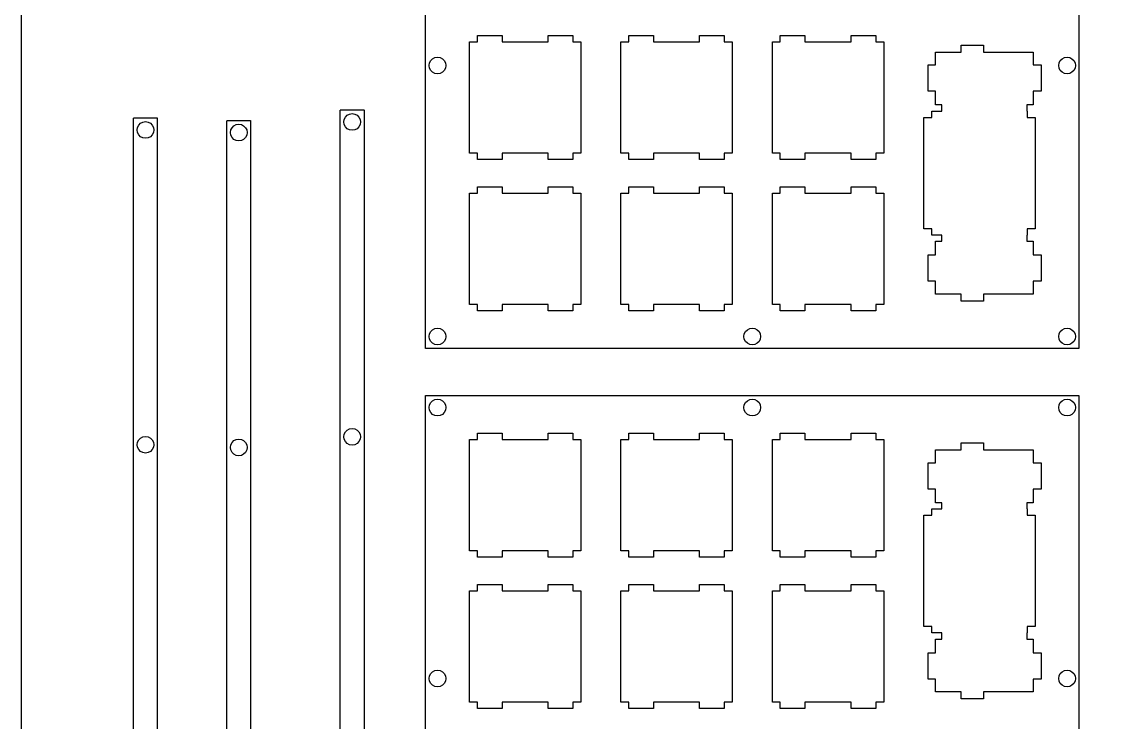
# Model space of a CAD drawing. Header units: inches. Extents: x 1582 to 2232, y 464 to 864.
# Drawn here: x 1732.9 to 1869.1, y 570.5 to 658.6 of the extents above; entities that cross this region are included whole.
import ezdxf

# ---------------------------------------------------------------- set-up
doc = ezdxf.new("R2010")
doc.units = ezdxf.units.IN
doc.header["$MEASUREMENT"] = 0

msp = doc.modelspace()

# ---------------------------------------------------------------- linework, layer by layer
at = {"color": 0}
for p, q in [((1783.75, 617.55), (1783.75, 756.9)), ((1865.95, 756.9), (1865.95, 617.55)), ((1790.28, 656.12), (1790.28, 656.92)), ((1790.28, 656.92), (1793.38, 656.92)), ((1793.38, 656.92), (1793.38, 656.12)), ((1799.18, 656.12), (1799.18, 656.92)), ((1799.18, 656.92), (1802.28, 656.92)), ((1802.28, 656.92), (1802.28, 656.12)), ((1809.33, 656.12), (1809.33, 656.92)), ((1809.33, 656.92), (1812.43, 656.92)), ((1812.43, 656.92), (1812.43, 656.12)), ((1818.23, 656.12), (1818.23, 656.92)), ((1818.23, 656.92), (1821.33, 656.92)), ((1821.33, 656.92), (1821.33, 656.12)), ((1828.38, 656.12), (1828.38, 656.92)), ((1828.38, 656.92), (1831.48, 656.92)), ((1831.48, 656.92), (1831.48, 656.12)), ((1837.28, 656.12), (1837.28, 656.92)), ((1837.28, 656.92), (1840.38, 656.92)), ((1840.38, 656.92), (1840.38, 656.12)), ((1789.28, 642.12), (1789.28, 656.12)), ((1789.28, 656.12), (1790.28, 656.12)), ((1793.38, 656.12), (1799.18, 656.12)), ((1802.28, 656.12), (1803.28, 656.12)), ((1803.28, 656.12), (1803.28, 642.12)), ((1808.33, 642.12), (1808.33, 656.12)), ((1808.33, 656.12), (1809.33, 656.12)), ((1812.43, 656.12), (1818.23, 656.12)), ((1821.33, 656.12), (1822.33, 656.12)), ((1822.33, 656.12), (1822.33, 642.12)), ((1827.38, 642.12), (1827.38, 656.12)), ((1827.38, 656.12), (1828.38, 656.12)), ((1831.48, 656.12), (1837.28, 656.12)), ((1840.38, 656.12), (1841.38, 656.12)), ((1841.38, 656.12), (1841.38, 642.12)), ((1851.13, 654.82), (1851.13, 655.7)), ((1851.13, 655.7), (1853.93, 655.7)), ((1853.93, 655.7), (1853.93, 654.82)), ((1784.25, 653.46), (1784.4, 653.75)), ((1784.4, 653.75), (1784.63, 653.99)), ((1784.63, 653.99), (1784.93, 654.13)), ((1784.93, 654.13), (1785.25, 654.19)), ((1785.25, 654.19), (1785.58, 654.13)), ((1785.58, 654.13), (1785.87, 653.99)), ((1785.87, 653.99), (1786.1, 653.75)), ((1786.1, 653.75), (1786.25, 653.46)), ((1847.9, 653.2), (1847.9, 654.82)), ((1847.9, 654.82), (1851.13, 654.82)), ((1853.93, 654.82), (1860.2, 654.82)), ((1860.2, 654.82), (1860.2, 653.2)), ((1863.45, 653.46), (1863.6, 653.75)), ((1863.6, 653.75), (1863.83, 653.99)), ((1863.83, 653.99), (1864.13, 654.13)), ((1864.13, 654.13), (1864.45, 654.19)), ((1864.45, 654.19), (1864.78, 654.13)), ((1864.78, 654.13), (1865.07, 653.99)), ((1865.07, 653.99), (1865.3, 653.75)), ((1865.3, 653.75), (1865.45, 653.46)), ((1784.2, 653.14), (1784.25, 653.46)), ((1784.25, 652.81), (1784.2, 653.14)), ((1784.4, 652.52), (1784.25, 652.81)), ((1784.63, 652.29), (1784.4, 652.52)), ((1786.1, 652.52), (1785.87, 652.29)), ((1786.25, 652.81), (1786.1, 652.52)), ((1786.25, 653.46), (1786.3, 653.14)), ((1786.3, 653.14), (1786.25, 652.81)), ((1846.98, 649.9), (1846.98, 653.2)), ((1846.98, 653.2), (1847.9, 653.2)), ((1860.2, 653.2), (1861.18, 653.2)), ((1861.18, 653.2), (1861.18, 649.9)), ((1863.4, 653.14), (1863.45, 653.46)), ((1863.45, 652.81), (1863.4, 653.14)), ((1863.6, 652.52), (1863.45, 652.81)), ((1863.83, 652.29), (1863.6, 652.52)), ((1865.3, 652.52), (1865.07, 652.29)), ((1865.45, 652.81), (1865.3, 652.52)), ((1865.45, 653.46), (1865.5, 653.14)), ((1865.5, 653.14), (1865.45, 652.81)), ((1784.93, 652.14), (1784.63, 652.29)), ((1785.25, 652.09), (1784.93, 652.14)), ((1785.58, 652.14), (1785.25, 652.09)), ((1785.87, 652.29), (1785.58, 652.14)), ((1864.13, 652.14), (1863.83, 652.29)), ((1864.45, 652.09), (1864.13, 652.14)), ((1864.78, 652.14), (1864.45, 652.09)), ((1865.07, 652.29), (1864.78, 652.14)), ((1847.9, 649.9), (1846.98, 649.9)), ((1847.9, 648.17), (1847.9, 649.9)), ((1861.18, 649.9), (1860.2, 649.9)), ((1860.2, 649.9), (1860.2, 648.17)), ((1773.03, 565.33), (1773.03, 647.53)), ((1773.91, 646.88), (1774.2, 647.03)), ((1774.2, 647.03), (1774.53, 647.08)), ((1774.53, 647.08), (1774.85, 647.03)), ((1774.85, 647.03), (1775.14, 646.88)), ((1847.43, 646.6), (1847.43, 647.4)), ((1847.43, 647.4), (1848.7, 647.4)), ((1848.7, 648.17), (1847.9, 648.17)), ((1848.7, 647.4), (1848.7, 648.17)), ((1860.2, 648.17), (1859.4, 648.17)), ((1859.4, 648.17), (1859.4, 647.4)), ((1859.4, 647.4), (1859.43, 647.4)), ((1859.43, 647.4), (1859.43, 646.6)), ((1747.02, 564.32), (1747.02, 646.52)), ((1747.52, 645.35), (1747.67, 645.64)), ((1747.67, 645.64), (1747.9, 645.87)), ((1747.9, 645.87), (1748.2, 646.02)), ((1748.2, 646.02), (1748.52, 646.07)), ((1748.52, 646.07), (1748.85, 646.02)), ((1748.85, 646.02), (1749.14, 645.87)), ((1749.14, 645.87), (1749.37, 645.64)), ((1749.37, 645.64), (1749.52, 645.35)), ((1758.75, 563.99), (1758.75, 646.19)), ((1759.64, 645.54), (1759.93, 645.69)), ((1759.93, 645.69), (1760.26, 645.74)), ((1760.26, 645.74), (1760.58, 645.69)), ((1760.58, 645.69), (1760.87, 645.54)), ((1773.48, 646.03), (1773.53, 646.36)), ((1773.53, 645.71), (1773.48, 646.03)), ((1773.53, 646.36), (1773.68, 646.65)), ((1773.68, 645.42), (1773.53, 645.71)), ((1773.68, 646.65), (1773.91, 646.88)), ((1775.14, 646.88), (1775.37, 646.65)), ((1775.37, 646.65), (1775.52, 646.36)), ((1775.52, 645.71), (1775.37, 645.42)), ((1775.52, 646.36), (1775.57, 646.03)), ((1775.57, 646.03), (1775.52, 645.71)), ((1846.43, 632.6), (1846.43, 646.6)), ((1846.43, 646.6), (1847.43, 646.6)), ((1859.43, 646.6), (1860.43, 646.6)), ((1860.43, 646.6), (1860.43, 632.6)), ((1747.47, 645.02), (1747.52, 645.35)), ((1747.52, 644.7), (1747.47, 645.02)), ((1747.67, 644.41), (1747.52, 644.7)), ((1747.9, 644.18), (1747.67, 644.41)), ((1749.37, 644.41), (1749.14, 644.18)), ((1749.52, 644.7), (1749.37, 644.41)), ((1749.52, 645.35), (1749.57, 645.02)), ((1749.57, 645.02), (1749.52, 644.7)), ((1759.21, 644.69), (1759.26, 645.02)), ((1759.26, 644.37), (1759.21, 644.69)), ((1759.26, 645.02), (1759.41, 645.31)), ((1759.41, 644.07), (1759.26, 644.37)), ((1759.41, 645.31), (1759.64, 645.54)), ((1760.87, 645.54), (1761.1, 645.31)), ((1761.1, 645.31), (1761.25, 645.02)), ((1761.25, 644.37), (1761.1, 644.07)), ((1761.25, 645.02), (1761.3, 644.69)), ((1761.3, 644.69), (1761.25, 644.37)), ((1773.91, 645.18), (1773.68, 645.42)), ((1774.2, 645.03), (1773.91, 645.18)), ((1774.53, 644.98), (1774.2, 645.03)), ((1774.85, 645.03), (1774.53, 644.98)), ((1775.14, 645.18), (1774.85, 645.03)), ((1775.37, 645.42), (1775.14, 645.18)), ((1748.2, 644.03), (1747.9, 644.18)), ((1748.52, 643.98), (1748.2, 644.03)), ((1748.85, 644.03), (1748.52, 643.98)), ((1749.14, 644.18), (1748.85, 644.03)), ((1759.64, 643.84), (1759.41, 644.07)), ((1759.93, 643.69), (1759.64, 643.84)), ((1760.26, 643.64), (1759.93, 643.69)), ((1760.58, 643.69), (1760.26, 643.64)), ((1760.87, 643.84), (1760.58, 643.69)), ((1761.1, 644.07), (1760.87, 643.84)), ((1790.28, 642.12), (1789.28, 642.12)), ((1790.28, 641.32), (1790.28, 642.12)), ((1799.18, 642.12), (1793.38, 642.12)), ((1793.38, 642.12), (1793.38, 641.32)), ((1799.18, 641.32), (1799.18, 642.12)), ((1803.28, 642.12), (1802.28, 642.12)), ((1802.28, 642.12), (1802.28, 641.32)), ((1809.33, 642.12), (1808.33, 642.12)), ((1809.33, 641.32), (1809.33, 642.12)), ((1818.23, 642.12), (1812.43, 642.12)), ((1812.43, 642.12), (1812.43, 641.32)), ((1818.23, 641.32), (1818.23, 642.12)), ((1822.33, 642.12), (1821.33, 642.12)), ((1821.33, 642.12), (1821.33, 641.32)), ((1828.38, 642.12), (1827.38, 642.12)), ((1828.38, 641.32), (1828.38, 642.12)), ((1837.28, 642.12), (1831.48, 642.12)), ((1831.48, 642.12), (1831.48, 641.32)), ((1837.28, 641.32), (1837.28, 642.12)), ((1841.38, 642.12), (1840.38, 642.12)), ((1840.38, 642.12), (1840.38, 641.32)), ((1793.38, 641.32), (1790.28, 641.32)), ((1802.28, 641.32), (1799.18, 641.32)), ((1812.43, 641.32), (1809.33, 641.32)), ((1821.33, 641.32), (1818.23, 641.32)), ((1831.48, 641.32), (1828.38, 641.32)), ((1840.38, 641.32), (1837.28, 641.32)), ((1790.28, 637.07), (1790.28, 637.87)), ((1790.28, 637.87), (1793.38, 637.87)), ((1793.38, 637.87), (1793.38, 637.07)), ((1799.18, 637.07), (1799.18, 637.87)), ((1799.18, 637.87), (1802.28, 637.87)), ((1802.28, 637.87), (1802.28, 637.07)), ((1809.33, 637.07), (1809.33, 637.87)), ((1809.33, 637.87), (1812.43, 637.87)), ((1812.43, 637.87), (1812.43, 637.07)), ((1818.23, 637.07), (1818.23, 637.87)), ((1818.23, 637.87), (1821.33, 637.87)), ((1821.33, 637.87), (1821.33, 637.07)), ((1828.38, 637.07), (1828.38, 637.87)), ((1828.38, 637.87), (1831.48, 637.87)), ((1831.48, 637.87), (1831.48, 637.07)), ((1837.28, 637.07), (1837.28, 637.87)), ((1837.28, 637.87), (1840.38, 637.87)), ((1840.38, 637.87), (1840.38, 637.07)), ((1789.28, 623.07), (1789.28, 637.07)), ((1789.28, 637.07), (1790.28, 637.07)), ((1793.38, 637.07), (1799.18, 637.07)), ((1802.28, 637.07), (1803.28, 637.07)), ((1803.28, 637.07), (1803.28, 623.07)), ((1808.33, 623.07), (1808.33, 637.07)), ((1808.33, 637.07), (1809.33, 637.07)), ((1812.43, 637.07), (1818.23, 637.07)), ((1821.33, 637.07), (1822.33, 637.07)), ((1822.33, 637.07), (1822.33, 623.07)), ((1827.38, 623.07), (1827.38, 637.07)), ((1827.38, 637.07), (1828.38, 637.07)), ((1831.48, 637.07), (1837.28, 637.07)), ((1840.38, 637.07), (1841.38, 637.07)), ((1841.38, 637.07), (1841.38, 623.07)), ((1847.43, 632.6), (1846.43, 632.6)), ((1847.43, 631.8), (1847.43, 632.6)), ((1860.43, 632.6), (1859.43, 632.6)), ((1859.43, 632.6), (1859.43, 631.8)), ((1848.7, 631.8), (1847.43, 631.8)), ((1847.9, 629.3), (1847.9, 631.02)), ((1847.9, 631.02), (1848.7, 631.02)), ((1848.7, 631.02), (1848.7, 631.8)), ((1859.43, 631.8), (1859.4, 631.8)), ((1859.4, 631.8), (1859.4, 631.02)), ((1859.4, 631.02), (1860.2, 631.02)), ((1860.2, 631.02), (1860.2, 629.3)), ((1846.98, 626), (1846.98, 629.3)), ((1846.98, 629.3), (1847.9, 629.3)), ((1860.2, 629.3), (1861.18, 629.3)), ((1861.18, 629.3), (1861.18, 626)), ((1847.9, 626), (1846.98, 626)), ((1847.9, 624.37), (1847.9, 626)), ((1861.18, 626), (1860.2, 626)), ((1860.2, 626), (1860.2, 624.37)), ((1851.13, 624.37), (1847.9, 624.37)), ((1851.13, 623.5), (1851.13, 624.37)), ((1860.2, 624.37), (1853.93, 624.37)), ((1853.93, 624.37), (1853.93, 623.5)), ((1790.28, 623.07), (1789.28, 623.07)), ((1790.28, 622.27), (1790.28, 623.07)), ((1799.18, 623.07), (1793.38, 623.07)), ((1793.38, 623.07), (1793.38, 622.27)), ((1799.18, 622.27), (1799.18, 623.07)), ((1803.28, 623.07), (1802.28, 623.07)), ((1802.28, 623.07), (1802.28, 622.27)), ((1809.33, 623.07), (1808.33, 623.07)), ((1809.33, 622.27), (1809.33, 623.07)), ((1818.23, 623.07), (1812.43, 623.07)), ((1812.43, 623.07), (1812.43, 622.27)), ((1818.23, 622.27), (1818.23, 623.07)), ((1822.33, 623.07), (1821.33, 623.07)), ((1821.33, 623.07), (1821.33, 622.27)), ((1828.38, 623.07), (1827.38, 623.07)), ((1828.38, 622.27), (1828.38, 623.07)), ((1837.28, 623.07), (1831.48, 623.07)), ((1831.48, 623.07), (1831.48, 622.27)), ((1837.28, 622.27), (1837.28, 623.07)), ((1841.38, 623.07), (1840.38, 623.07)), ((1840.38, 623.07), (1840.38, 622.27)), ((1853.93, 623.5), (1851.13, 623.5)), ((1793.38, 622.27), (1790.28, 622.27)), ((1802.28, 622.27), (1799.18, 622.27)), ((1812.43, 622.27), (1809.33, 622.27)), ((1821.33, 622.27), (1818.23, 622.27)), ((1831.48, 622.27), (1828.38, 622.27)), ((1840.38, 622.27), (1837.28, 622.27)), ((1784.4, 619.67), (1784.63, 619.9)), ((1784.63, 619.9), (1784.93, 620.05)), ((1784.93, 620.05), (1785.25, 620.1)), ((1785.25, 620.1), (1785.58, 620.05)), ((1785.58, 620.05), (1785.87, 619.9)), ((1785.87, 619.9), (1786.1, 619.67)), ((1824, 619.67), (1824.23, 619.9)), ((1824.23, 619.9), (1824.53, 620.05)), ((1824.53, 620.05), (1824.85, 620.1)), ((1824.85, 620.1), (1825.17, 620.05)), ((1825.17, 620.05), (1825.47, 619.9)), ((1825.47, 619.9), (1825.7, 619.67)), ((1863.6, 619.67), (1863.83, 619.9)), ((1863.83, 619.9), (1864.13, 620.05)), ((1864.13, 620.05), (1864.45, 620.1)), ((1864.45, 620.1), (1864.78, 620.05)), ((1864.78, 620.05), (1865.07, 619.9)), ((1865.07, 619.9), (1865.3, 619.67)), ((1784.2, 619.05), (1784.25, 619.37)), ((1784.25, 618.72), (1784.2, 619.05)), ((1784.25, 619.37), (1784.4, 619.67)), ((1784.4, 618.43), (1784.25, 618.72)), ((1784.63, 618.2), (1784.4, 618.43)), ((1786.1, 618.43), (1785.87, 618.2)), ((1786.1, 619.67), (1786.25, 619.37)), ((1786.25, 618.72), (1786.1, 618.43)), ((1786.25, 619.37), (1786.3, 619.05)), ((1786.3, 619.05), (1786.25, 618.72)), ((1823.8, 619.05), (1823.85, 619.37)), ((1823.85, 618.72), (1823.8, 619.05)), ((1823.85, 619.37), (1824, 619.67)), ((1824, 618.43), (1823.85, 618.72)), ((1824.23, 618.2), (1824, 618.43)), ((1825.7, 618.43), (1825.47, 618.2)), ((1825.7, 619.67), (1825.85, 619.37)), ((1825.85, 618.72), (1825.7, 618.43)), ((1825.85, 619.37), (1825.9, 619.05)), ((1825.9, 619.05), (1825.85, 618.72)), ((1863.4, 619.05), (1863.45, 619.37)), ((1863.45, 618.72), (1863.4, 619.05)), ((1863.45, 619.37), (1863.6, 619.67)), ((1863.6, 618.43), (1863.45, 618.72)), ((1863.83, 618.2), (1863.6, 618.43)), ((1865.3, 618.43), (1865.07, 618.2)), ((1865.3, 619.67), (1865.45, 619.37)), ((1865.45, 618.72), (1865.3, 618.43)), ((1865.45, 619.37), (1865.5, 619.05)), ((1865.5, 619.05), (1865.45, 618.72)), ((1865.95, 617.55), (1783.75, 617.55)), ((1784.93, 618.05), (1784.63, 618.2)), ((1785.25, 618), (1784.93, 618.05)), ((1785.58, 618.05), (1785.25, 618)), ((1785.87, 618.2), (1785.58, 618.05)), ((1824.53, 618.05), (1824.23, 618.2)), ((1824.85, 618), (1824.53, 618.05)), ((1825.17, 618.05), (1824.85, 618)), ((1825.47, 618.2), (1825.17, 618.05)), ((1864.13, 618.05), (1863.83, 618.2)), ((1864.45, 618), (1864.13, 618.05)), ((1864.78, 618.05), (1864.45, 618)), ((1865.07, 618.2), (1864.78, 618.05)), ((1783.75, 472.25), (1783.75, 611.6)), ((1783.75, 611.6), (1865.95, 611.6)), ((1865.95, 611.6), (1865.95, 472.25)), ((1784.2, 610.1), (1784.25, 610.43)), ((1784.25, 610.43), (1784.4, 610.72)), ((1784.4, 610.72), (1784.63, 610.95)), ((1784.63, 610.95), (1784.93, 611.1)), ((1784.93, 611.1), (1785.25, 611.15)), ((1785.25, 611.15), (1785.58, 611.1)), ((1785.58, 611.1), (1785.87, 610.95)), ((1785.87, 610.95), (1786.1, 610.72)), ((1786.1, 610.72), (1786.25, 610.43)), ((1786.25, 610.43), (1786.3, 610.1)), ((1823.8, 610.1), (1823.85, 610.43)), ((1823.85, 610.43), (1824, 610.72)), ((1824, 610.72), (1824.23, 610.95)), ((1824.23, 610.95), (1824.53, 611.1)), ((1824.53, 611.1), (1824.85, 611.15)), ((1824.85, 611.15), (1825.17, 611.1)), ((1825.17, 611.1), (1825.47, 610.95)), ((1825.47, 610.95), (1825.7, 610.72)), ((1825.7, 610.72), (1825.85, 610.43)), ((1825.85, 610.43), (1825.9, 610.1)), ((1863.4, 610.1), (1863.45, 610.43)), ((1863.45, 610.43), (1863.6, 610.72)), ((1863.6, 610.72), (1863.83, 610.95)), ((1863.83, 610.95), (1864.13, 611.1)), ((1864.13, 611.1), (1864.45, 611.15)), ((1864.45, 611.15), (1864.78, 611.1)), ((1864.78, 611.1), (1865.07, 610.95)), ((1865.07, 610.95), (1865.3, 610.72)), ((1865.3, 610.72), (1865.45, 610.43)), ((1865.45, 610.43), (1865.5, 610.1)), ((1784.25, 609.78), (1784.2, 610.1)), ((1784.4, 609.49), (1784.25, 609.78)), ((1784.63, 609.25), (1784.4, 609.49)), ((1784.93, 609.11), (1784.63, 609.25)), ((1785.25, 609.05), (1784.93, 609.11)), ((1785.58, 609.11), (1785.25, 609.05)), ((1785.87, 609.25), (1785.58, 609.11)), ((1786.1, 609.49), (1785.87, 609.25)), ((1786.25, 609.78), (1786.1, 609.49)), ((1786.3, 610.1), (1786.25, 609.78)), ((1823.85, 609.78), (1823.8, 610.1)), ((1824, 609.49), (1823.85, 609.78)), ((1824.23, 609.25), (1824, 609.49)), ((1824.53, 609.11), (1824.23, 609.25)), ((1824.85, 609.05), (1824.53, 609.11)), ((1825.17, 609.11), (1824.85, 609.05)), ((1825.47, 609.25), (1825.17, 609.11)), ((1825.7, 609.49), (1825.47, 609.25)), ((1825.85, 609.78), (1825.7, 609.49)), ((1825.9, 610.1), (1825.85, 609.78)), ((1863.45, 609.78), (1863.4, 610.1)), ((1863.6, 609.49), (1863.45, 609.78)), ((1863.83, 609.25), (1863.6, 609.49)), ((1864.13, 609.11), (1863.83, 609.25)), ((1864.45, 609.05), (1864.13, 609.11)), ((1864.78, 609.11), (1864.45, 609.05)), ((1865.07, 609.25), (1864.78, 609.11)), ((1865.3, 609.49), (1865.07, 609.25)), ((1865.45, 609.78), (1865.3, 609.49)), ((1865.5, 610.1), (1865.45, 609.78)), ((1774.2, 607.43), (1774.53, 607.48)), ((1774.53, 607.48), (1774.85, 607.43)), ((1747.67, 606.04), (1747.9, 606.27)), ((1747.9, 606.27), (1748.2, 606.42)), ((1748.2, 606.42), (1748.52, 606.48)), ((1748.52, 606.48), (1748.85, 606.42)), ((1748.85, 606.42), (1749.14, 606.27)), ((1749.14, 606.27), (1749.37, 606.04)), ((1759.64, 605.94), (1759.93, 606.09)), ((1759.93, 606.09), (1760.26, 606.14)), ((1760.26, 606.14), (1760.58, 606.09)), ((1760.58, 606.09), (1760.87, 605.94)), ((1773.48, 606.43), (1773.53, 606.76)), ((1773.53, 606.11), (1773.48, 606.43)), ((1773.53, 606.76), (1773.68, 607.05)), ((1773.68, 605.82), (1773.53, 606.11)), ((1773.68, 607.05), (1773.91, 607.28)), ((1773.91, 607.28), (1774.2, 607.43)), ((1774.85, 607.43), (1775.14, 607.28)), ((1775.14, 607.28), (1775.37, 607.05)), ((1775.37, 607.05), (1775.52, 606.76)), ((1775.52, 606.11), (1775.37, 605.82)), ((1775.52, 606.76), (1775.57, 606.43)), ((1775.57, 606.43), (1775.52, 606.11)), ((1789.28, 592.08), (1789.28, 606.08)), ((1789.28, 606.08), (1790.28, 606.08)), ((1790.28, 606.08), (1790.28, 606.88)), ((1790.28, 606.88), (1793.38, 606.88)), ((1793.38, 606.88), (1793.38, 606.08)), ((1793.38, 606.08), (1799.18, 606.08)), ((1799.18, 606.08), (1799.18, 606.88)), ((1799.18, 606.88), (1802.28, 606.88)), ((1802.28, 606.88), (1802.28, 606.08)), ((1802.28, 606.08), (1803.28, 606.08)), ((1803.28, 606.08), (1803.28, 592.08)), ((1808.33, 592.08), (1808.33, 606.08)), ((1808.33, 606.08), (1809.33, 606.08)), ((1809.33, 606.08), (1809.33, 606.88)), ((1809.33, 606.88), (1812.43, 606.88)), ((1812.43, 606.88), (1812.43, 606.08)), ((1812.43, 606.08), (1818.23, 606.08)), ((1818.23, 606.08), (1818.23, 606.88)), ((1818.23, 606.88), (1821.33, 606.88)), ((1821.33, 606.88), (1821.33, 606.08)), ((1821.33, 606.08), (1822.33, 606.08)), ((1822.33, 606.08), (1822.33, 592.08)), ((1827.38, 592.08), (1827.38, 606.08)), ((1827.38, 606.08), (1828.38, 606.08)), ((1828.38, 606.08), (1828.38, 606.88)), ((1828.38, 606.88), (1831.48, 606.88)), ((1831.48, 606.88), (1831.48, 606.08)), ((1831.48, 606.08), (1837.28, 606.08)), ((1837.28, 606.08), (1837.28, 606.88)), ((1837.28, 606.88), (1840.38, 606.88)), ((1840.38, 606.88), (1840.38, 606.08)), ((1840.38, 606.08), (1841.38, 606.08)), ((1841.38, 606.08), (1841.38, 592.08)), ((1747.47, 605.42), (1747.52, 605.75)), ((1747.52, 605.1), (1747.47, 605.42)), ((1747.52, 605.75), (1747.67, 606.04)), ((1747.67, 604.81), (1747.52, 605.1)), ((1747.9, 604.58), (1747.67, 604.81)), ((1749.37, 604.81), (1749.14, 604.58)), ((1749.37, 606.04), (1749.52, 605.75)), ((1749.52, 605.1), (1749.37, 604.81)), ((1749.52, 605.75), (1749.57, 605.42)), ((1749.57, 605.42), (1749.52, 605.1)), ((1759.21, 605.09), (1759.26, 605.41)), ((1759.26, 604.77), (1759.21, 605.09)), ((1759.26, 605.41), (1759.41, 605.71)), ((1759.41, 604.47), (1759.26, 604.77)), ((1759.41, 605.71), (1759.64, 605.94)), ((1760.87, 605.94), (1761.1, 605.71)), ((1761.1, 605.71), (1761.25, 605.41)), ((1761.25, 604.77), (1761.1, 604.47)), ((1761.25, 605.41), (1761.3, 605.09)), ((1761.3, 605.09), (1761.25, 604.77)), ((1773.91, 605.58), (1773.68, 605.82)), ((1774.2, 605.43), (1773.91, 605.58)), ((1774.53, 605.38), (1774.2, 605.43)), ((1774.85, 605.43), (1774.53, 605.38)), ((1775.14, 605.58), (1774.85, 605.43)), ((1775.37, 605.82), (1775.14, 605.58)), ((1847.9, 603.15), (1847.9, 604.78)), ((1847.9, 604.78), (1851.13, 604.78)), ((1851.13, 604.78), (1851.13, 605.65)), ((1851.13, 605.65), (1853.93, 605.65)), ((1853.93, 605.65), (1853.93, 604.78)), ((1853.93, 604.78), (1860.2, 604.78)), ((1860.2, 604.78), (1860.2, 603.15)), ((1748.2, 604.43), (1747.9, 604.58)), ((1748.52, 604.37), (1748.2, 604.43)), ((1748.85, 604.43), (1748.52, 604.37)), ((1749.14, 604.58), (1748.85, 604.43)), ((1759.64, 604.24), (1759.41, 604.47)), ((1759.93, 604.09), (1759.64, 604.24)), ((1760.26, 604.04), (1759.93, 604.09)), ((1760.58, 604.09), (1760.26, 604.04)), ((1760.87, 604.24), (1760.58, 604.09)), ((1761.1, 604.47), (1760.87, 604.24)), ((1846.98, 599.85), (1846.98, 603.15)), ((1846.98, 603.15), (1847.9, 603.15)), ((1860.2, 603.15), (1861.18, 603.15)), ((1861.18, 603.15), (1861.18, 599.85)), ((1847.9, 599.85), (1846.98, 599.85)), ((1847.9, 598.13), (1847.9, 599.85)), ((1861.18, 599.85), (1860.2, 599.85)), ((1860.2, 599.85), (1860.2, 598.13)), ((1848.7, 598.13), (1847.9, 598.13)), ((1848.7, 597.35), (1848.7, 598.13)), ((1860.2, 598.13), (1859.4, 598.13)), ((1859.4, 598.13), (1859.4, 597.35)), ((1846.43, 582.55), (1846.43, 596.55)), ((1846.43, 596.55), (1847.43, 596.55)), ((1847.43, 596.55), (1847.43, 597.35)), ((1847.43, 597.35), (1848.7, 597.35)), ((1859.4, 597.35), (1859.43, 597.35)), ((1859.43, 597.35), (1859.43, 596.55)), ((1859.43, 596.55), (1860.43, 596.55)), ((1860.43, 596.55), (1860.43, 582.55)), ((1790.28, 592.08), (1789.28, 592.08)), ((1790.28, 591.28), (1790.28, 592.08)), ((1793.38, 591.28), (1790.28, 591.28)), ((1799.18, 592.08), (1793.38, 592.08)), ((1793.38, 592.08), (1793.38, 591.28)), ((1799.18, 591.28), (1799.18, 592.08)), ((1802.28, 591.28), (1799.18, 591.28)), ((1803.28, 592.08), (1802.28, 592.08)), ((1802.28, 592.08), (1802.28, 591.28)), ((1809.33, 592.08), (1808.33, 592.08)), ((1809.33, 591.28), (1809.33, 592.08)), ((1812.43, 591.28), (1809.33, 591.28)), ((1818.23, 592.08), (1812.43, 592.08)), ((1812.43, 592.08), (1812.43, 591.28)), ((1818.23, 591.28), (1818.23, 592.08)), ((1821.33, 591.28), (1818.23, 591.28)), ((1822.33, 592.08), (1821.33, 592.08)), ((1821.33, 592.08), (1821.33, 591.28)), ((1828.38, 592.08), (1827.38, 592.08)), ((1828.38, 591.28), (1828.38, 592.08)), ((1831.48, 591.28), (1828.38, 591.28)), ((1837.28, 592.08), (1831.48, 592.08)), ((1831.48, 592.08), (1831.48, 591.28)), ((1837.28, 591.28), (1837.28, 592.08)), ((1840.38, 591.28), (1837.28, 591.28)), ((1841.38, 592.08), (1840.38, 592.08)), ((1840.38, 592.08), (1840.38, 591.28)), ((1789.28, 573.03), (1789.28, 587.03)), ((1789.28, 587.03), (1790.28, 587.03)), ((1790.28, 587.03), (1790.28, 587.83)), ((1790.28, 587.83), (1793.38, 587.83)), ((1793.38, 587.83), (1793.38, 587.03)), ((1793.38, 587.03), (1799.18, 587.03)), ((1799.18, 587.03), (1799.18, 587.83)), ((1799.18, 587.83), (1802.28, 587.83)), ((1802.28, 587.83), (1802.28, 587.03)), ((1802.28, 587.03), (1803.28, 587.03)), ((1803.28, 587.03), (1803.28, 573.03)), ((1808.33, 573.03), (1808.33, 587.03)), ((1808.33, 587.03), (1809.33, 587.03)), ((1809.33, 587.03), (1809.33, 587.83)), ((1809.33, 587.83), (1812.43, 587.83)), ((1812.43, 587.83), (1812.43, 587.03)), ((1812.43, 587.03), (1818.23, 587.03)), ((1818.23, 587.03), (1818.23, 587.83)), ((1818.23, 587.83), (1821.33, 587.83)), ((1821.33, 587.83), (1821.33, 587.03)), ((1821.33, 587.03), (1822.33, 587.03)), ((1822.33, 587.03), (1822.33, 573.03)), ((1827.38, 573.03), (1827.38, 587.03)), ((1827.38, 587.03), (1828.38, 587.03)), ((1828.38, 587.03), (1828.38, 587.83)), ((1828.38, 587.83), (1831.48, 587.83)), ((1831.48, 587.83), (1831.48, 587.03)), ((1831.48, 587.03), (1837.28, 587.03)), ((1837.28, 587.03), (1837.28, 587.83)), ((1837.28, 587.83), (1840.38, 587.83)), ((1840.38, 587.83), (1840.38, 587.03)), ((1840.38, 587.03), (1841.38, 587.03)), ((1841.38, 587.03), (1841.38, 573.03)), ((1847.43, 582.55), (1846.43, 582.55)), ((1847.43, 581.75), (1847.43, 582.55)), ((1848.7, 581.75), (1847.43, 581.75)), ((1848.7, 580.98), (1848.7, 581.75)), ((1859.43, 581.75), (1859.4, 581.75)), ((1859.4, 581.75), (1859.4, 580.98)), ((1860.43, 582.55), (1859.43, 582.55)), ((1859.43, 582.55), (1859.43, 581.75)), ((1847.9, 579.25), (1847.9, 580.98)), ((1847.9, 580.98), (1848.7, 580.98)), ((1859.4, 580.98), (1860.2, 580.98)), ((1860.2, 580.98), (1860.2, 579.25)), ((1846.98, 575.95), (1846.98, 579.25)), ((1846.98, 579.25), (1847.9, 579.25)), ((1860.2, 579.25), (1861.18, 579.25)), ((1861.18, 579.25), (1861.18, 575.95)), ((1784.2, 576.02), (1784.25, 576.34)), ((1784.25, 576.34), (1784.4, 576.63)), ((1784.4, 576.63), (1784.63, 576.87)), ((1784.63, 576.87), (1784.93, 577.02)), ((1784.93, 577.02), (1785.25, 577.07)), ((1785.25, 577.07), (1785.58, 577.02)), ((1785.58, 577.02), (1785.87, 576.87)), ((1785.87, 576.87), (1786.1, 576.63)), ((1786.1, 576.63), (1786.25, 576.34)), ((1786.25, 576.34), (1786.3, 576.02)), ((1863.4, 576.02), (1863.45, 576.34)), ((1863.45, 576.34), (1863.6, 576.63)), ((1863.6, 576.63), (1863.83, 576.87)), ((1863.83, 576.87), (1864.13, 577.02)), ((1864.13, 577.02), (1864.45, 577.07)), ((1864.45, 577.07), (1864.78, 577.02)), ((1864.78, 577.02), (1865.07, 576.87)), ((1865.07, 576.87), (1865.3, 576.63)), ((1865.3, 576.63), (1865.45, 576.34)), ((1865.45, 576.34), (1865.5, 576.02)), ((1784.25, 575.69), (1784.2, 576.02)), ((1784.4, 575.4), (1784.25, 575.69)), ((1784.63, 575.17), (1784.4, 575.4)), ((1784.93, 575.02), (1784.63, 575.17)), ((1785.25, 574.97), (1784.93, 575.02)), ((1785.58, 575.02), (1785.25, 574.97)), ((1785.87, 575.17), (1785.58, 575.02)), ((1786.1, 575.4), (1785.87, 575.17)), ((1786.25, 575.69), (1786.1, 575.4)), ((1786.3, 576.02), (1786.25, 575.69)), ((1847.9, 575.95), (1846.98, 575.95)), ((1847.9, 574.33), (1847.9, 575.95)), ((1861.18, 575.95), (1860.2, 575.95)), ((1860.2, 575.95), (1860.2, 574.33)), ((1863.45, 575.69), (1863.4, 576.02)), ((1863.6, 575.4), (1863.45, 575.69)), ((1863.83, 575.17), (1863.6, 575.4)), ((1864.13, 575.02), (1863.83, 575.17)), ((1864.45, 574.97), (1864.13, 575.02)), ((1864.78, 575.02), (1864.45, 574.97)), ((1865.07, 575.17), (1864.78, 575.02)), ((1865.3, 575.4), (1865.07, 575.17)), ((1865.45, 575.69), (1865.3, 575.4)), ((1865.5, 576.02), (1865.45, 575.69)), ((1851.13, 574.33), (1847.9, 574.33)), ((1851.13, 573.45), (1851.13, 574.33)), ((1853.93, 573.45), (1851.13, 573.45)), ((1860.2, 574.33), (1853.93, 574.33)), ((1853.93, 574.33), (1853.93, 573.45)), ((1790.28, 573.03), (1789.28, 573.03)), ((1790.28, 572.23), (1790.28, 573.03)), ((1793.38, 572.23), (1790.28, 572.23)), ((1799.18, 573.03), (1793.38, 573.03)), ((1793.38, 573.03), (1793.38, 572.23)), ((1799.18, 572.23), (1799.18, 573.03)), ((1802.28, 572.23), (1799.18, 572.23)), ((1803.28, 573.03), (1802.28, 573.03)), ((1802.28, 573.03), (1802.28, 572.23)), ((1809.33, 573.03), (1808.33, 573.03)), ((1809.33, 572.23), (1809.33, 573.03)), ((1812.43, 572.23), (1809.33, 572.23)), ((1818.23, 573.03), (1812.43, 573.03)), ((1812.43, 573.03), (1812.43, 572.23)), ((1818.23, 572.23), (1818.23, 573.03)), ((1821.33, 572.23), (1818.23, 572.23)), ((1822.33, 573.03), (1821.33, 573.03)), ((1821.33, 573.03), (1821.33, 572.23)), ((1828.38, 573.03), (1827.38, 573.03)), ((1828.38, 572.23), (1828.38, 573.03)), ((1831.48, 572.23), (1828.38, 572.23)), ((1837.28, 573.03), (1831.48, 573.03)), ((1831.48, 573.03), (1831.48, 572.23)), ((1837.28, 572.23), (1837.28, 573.03)), ((1840.38, 572.23), (1837.28, 572.23)), ((1841.38, 573.03), (1840.38, 573.03)), ((1840.38, 573.03), (1840.38, 572.23))]:
    msp.add_line(p, q, dxfattribs=at)
for p, q in [((1773.02, 647.54), (1776, 647.54)), ((1776.01, 647.55), (1776.01, 565.33)), ((1747.02, 646.53), (1750, 646.53)), ((1750.01, 646.54), (1750, 564.32)), ((1758.75, 646.2), (1761.73, 646.2)), ((1761.74, 646.21), (1761.74, 563.99))]:
    msp.add_line(p, q)
msp.add_lwpolyline([(1732.94, 863.88), (2232.25, 863.88), (2232.25, 463.95), (1732.94, 463.95)], close=True)

doc.saveas('drawing.dxf')
